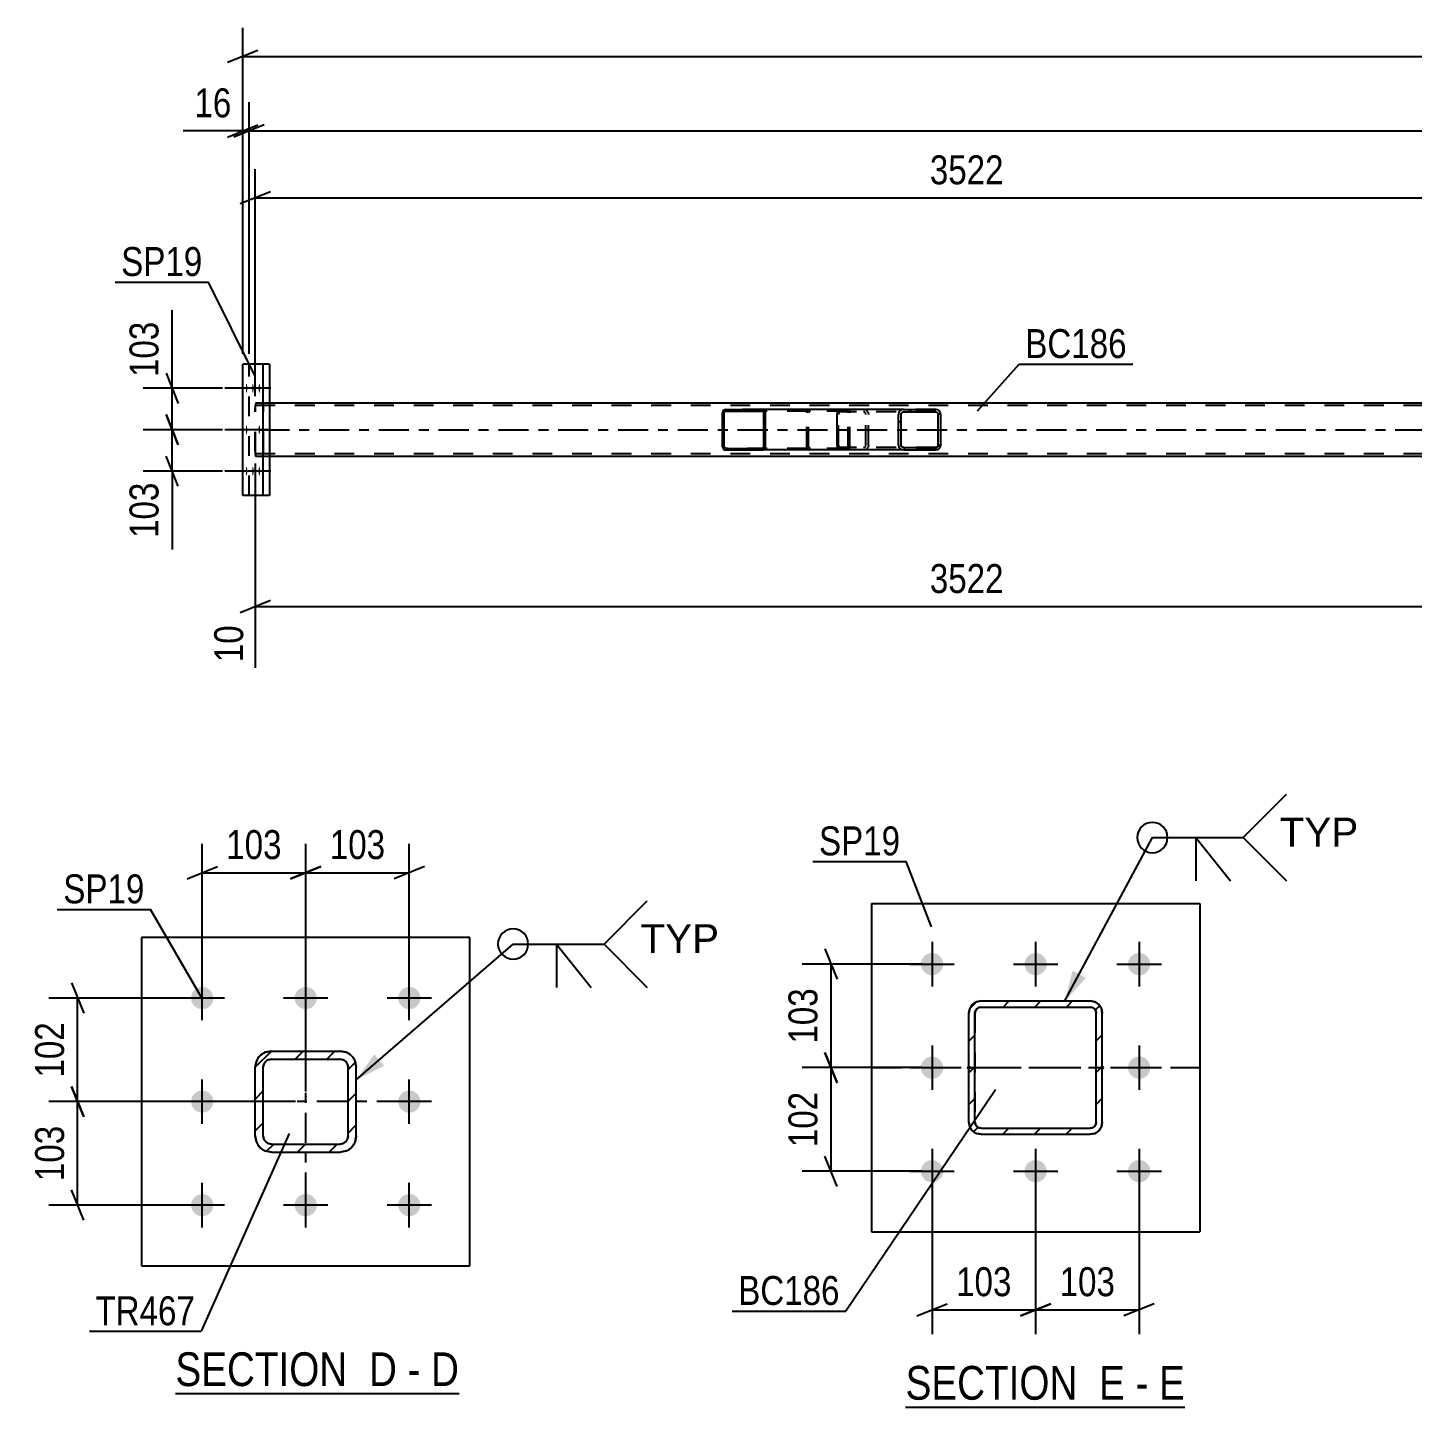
# Model space of a CAD drawing. Header units: millimetres. Extents: x 0 to 841, y 0 to 594.
# Drawn here: x 86.2 to 223.2, y 134 to 270.6 of the extents above; entities that cross this region are included whole.
import ezdxf

# ---------------------------------------------------------------- set-up
doc = ezdxf.new("R2010")
doc.units = ezdxf.units.MM
doc.linetypes.add('DXK_LINE_DOT2', pattern=[3.9198, 1.9599, -1.9599])
doc.linetypes.add('DXK_LINE_DOT3', pattern=[5.9187, 2.979, -0.9799, 0.9799, -0.9799])
doc.styles.add('Arial', font='ARIAL.TTF', dxfattribs={"height": 0.2})
doc.styles.add('Arial Narrow', font='ARIALN.TTF', dxfattribs={"height": 0.2})

# ---------------------------------------------------------------- blocks, each defined once
blk = doc.blocks.new('Unknown-318887657-18 - 7045')
at = {"color": 6, "linetype": 'Continuous'}
blk.add_line((100.78, 135.37), (128.85, 135.37), dxfattribs=at)
at = {"color": 0, "linetype": 'Continuous'}
for points in [[(118.89, 136.12), (118.89, 139.62), (100.78, 139.62), (100.78, 136.12)], [(122.71, 136.12), (122.71, 139.62), (119.94, 139.62), (119.94, 136.12)], [(125.03, 136.12), (125.03, 139.62), (123.76, 139.62), (123.76, 136.12)], [(128.85, 136.12), (128.85, 139.62), (126.08, 139.62), (126.08, 136.12)]]:
    blk.add_wipeout(points, dxfattribs=at)
at = {"color": 7, "linetype": 'Continuous', "style": 'Arial Narrow'}
for s, p in [('SECTION ', (100.78, 136.12)), ('D', (119.94, 136.12)), ('D', (126.08, 136.12)), ('-', (123.76, 136.12))]:
    blk.add_text(s, height=3.34, dxfattribs=at).set_placement(p)
blk = doc.blocks.new('Unknown-318887657-19 - 7352')
at = {"color": 6, "linetype": 'Continuous'}
blk.add_line((173.06, 134.02), (200.7, 134.02), dxfattribs=at)
at = {"color": 0, "linetype": 'Continuous'}
for points in [[(191.16, 134.77), (191.16, 138.27), (173.06, 138.27), (173.06, 134.77)], [(194.77, 134.77), (194.77, 138.27), (192.21, 138.27), (192.21, 134.77)], [(197.1, 134.77), (197.1, 138.27), (195.82, 138.27), (195.82, 134.77)], [(200.7, 134.77), (200.7, 138.27), (198.15, 138.27), (198.15, 134.77)]]:
    blk.add_wipeout(points, dxfattribs=at)
at = {"color": 7, "linetype": 'Continuous', "style": 'Arial Narrow'}
for s, p in [('SECTION ', (173.06, 134.77)), ('E', (192.21, 134.77)), ('E', (198.15, 134.77)), ('-', (195.82, 134.77))]:
    blk.add_text(s, height=3.34, dxfattribs=at).set_placement(p)
blk = doc.blocks.new('Bolt-318887657-7091 - 7045')
at = {"linetype": 'Continuous'}
for points in [[(103.43, 173.43, -1), (103.43, 175.63, -1)], [(113.68, 173.43, -1), (113.68, 175.63, -1)], [(123.93, 173.43, -1), (123.93, 175.63, -1)], [(103.43, 163.18, -1), (103.43, 165.38, -1)], [(123.93, 163.18, -1), (123.93, 165.38, -1)], [(103.43, 152.93, -1), (103.43, 155.13, -1)], [(113.68, 152.93, -1), (113.68, 155.13, -1)], [(123.93, 152.93, -1), (123.93, 155.13, -1)]]:
    blk.add_hatch(color=1, dxfattribs=at).paths.add_polyline_path(points)
at = {"color": 1, "linetype": 'Continuous'}
for p, q in [((103.43, 172.33), (103.43, 176.73)), ((113.68, 172.33), (113.68, 176.73)), ((123.93, 172.33), (123.93, 176.73)), ((105.63, 174.53), (101.23, 174.53)), ((115.88, 174.53), (111.48, 174.53)), ((126.13, 174.53), (121.73, 174.53)), ((103.43, 162.08), (103.43, 166.48)), ((123.93, 162.08), (123.93, 166.48)), ((105.63, 164.28), (101.23, 164.28)), ((126.13, 164.28), (121.73, 164.28)), ((103.43, 151.83), (103.43, 156.23)), ((113.68, 151.83), (113.68, 156.23)), ((123.93, 151.83), (123.93, 156.23)), ((105.63, 154.03), (101.23, 154.03)), ((115.88, 154.03), (111.48, 154.03)), ((126.13, 154.03), (121.73, 154.03))]:
    blk.add_line(p, q, dxfattribs=at)
blk = doc.blocks.new('Part-318887657-7128 - 7045')
at = {"linetype": 'Continuous'}
h = blk.add_hatch(dxfattribs=at)
h.set_pattern_fill('', scale=0.7, style=0, pattern_type=0)
h.set_pattern_definition([(45, (110.2805, 169.2806), (-1.57154, 1.57154), [])])
h.paths.add_polyline_path([(117.08, 169.28), (110.28, 169.28), (109.67, 169.16), (109.15, 168.81), (108.8, 168.29), (108.68, 167.68), (108.68, 160.88), (108.8, 160.27), (109.15, 159.75), (109.67, 159.4), (110.28, 159.28), (117.08, 159.28), (117.69, 159.4), (118.21, 159.75), (118.56, 160.27), (118.68, 160.88), (118.68, 167.68), (118.56, 168.29), (118.21, 168.81), (117.69, 169.16)])
h.paths.add_polyline_path([(117.82, 167.99), (117.88, 167.68), (117.88, 160.88), (117.82, 160.57), (117.65, 160.31), (117.39, 160.14), (117.08, 160.08), (110.28, 160.08), (109.97, 160.14), (109.71, 160.31), (109.54, 160.57), (109.48, 160.88), (109.48, 167.68), (109.54, 167.99), (109.71, 168.25), (109.97, 168.42), (110.28, 168.48), (117.08, 168.48), (117.39, 168.42), (117.65, 168.25)])
at = {"color": 7, "linetype": 'DXK_LINE_DOT3'}
for p, q in [((113.68, 154.28), (113.68, 174.28)), ((123.68, 164.28), (103.68, 164.28))]:
    blk.add_line(p, q, dxfattribs=at)
at = {"color": 7, "linetype": 'DXK_LINE_DOT2'}
for p, q in [((109.67, 169.16), (110.28, 169.28)), ((110.28, 169.28), (117.08, 169.28)), ((117.08, 169.28), (117.69, 169.16)), ((108.68, 167.68), (108.8, 168.29)), ((108.68, 160.88), (108.68, 167.68)), ((109.54, 167.99), (109.48, 167.68)), ((109.48, 160.88), (109.48, 167.68)), ((110.28, 168.48), (109.97, 168.42)), ((110.28, 168.48), (117.08, 168.48)), ((117.39, 168.42), (117.08, 168.48)), ((117.88, 167.68), (117.82, 167.99)), ((117.88, 160.88), (117.88, 167.68)), ((118.56, 168.29), (118.68, 167.68)), ((118.68, 160.88), (118.68, 167.68)), ((108.8, 160.27), (108.68, 160.88)), ((109.48, 160.88), (109.54, 160.57)), ((117.82, 160.57), (117.88, 160.88)), ((118.68, 160.88), (118.56, 160.27)), ((110.28, 159.28), (109.67, 159.4)), ((109.97, 160.14), (110.28, 160.08)), ((110.28, 160.08), (117.08, 160.08)), ((110.28, 159.28), (117.08, 159.28)), ((117.08, 160.08), (117.39, 160.14)), ((117.69, 159.4), (117.08, 159.28))]:
    blk.add_line(p, q, dxfattribs=at)
at = {"color": 2, "linetype": 'Continuous'}
for p, q in [((110.28, 169.28), (109.67, 169.16)), ((110.28, 169.28), (117.08, 169.28)), ((117.69, 169.16), (117.08, 169.28)), ((108.8, 168.29), (108.68, 167.68)), ((108.68, 160.88), (108.68, 167.68)), ((109.48, 167.68), (109.54, 167.99)), ((109.48, 160.88), (109.48, 167.68)), ((109.97, 168.42), (110.28, 168.48)), ((110.28, 168.48), (117.08, 168.48)), ((117.08, 168.48), (117.39, 168.42)), ((117.82, 167.99), (117.88, 167.68)), ((117.88, 160.88), (117.88, 167.68)), ((118.68, 167.68), (118.56, 168.29)), ((118.68, 160.88), (118.68, 167.68)), ((108.68, 160.88), (108.8, 160.27)), ((109.54, 160.57), (109.48, 160.88)), ((117.88, 160.88), (117.82, 160.57)), ((118.56, 160.27), (118.68, 160.88)), ((109.67, 159.4), (110.28, 159.28)), ((110.28, 160.08), (109.97, 160.14)), ((110.28, 160.08), (117.08, 160.08)), ((110.28, 159.28), (117.08, 159.28)), ((117.39, 160.14), (117.08, 160.08)), ((117.08, 159.28), (117.69, 159.4))]:
    blk.add_line(p, q, dxfattribs=at)
at = {"color": 7, "linetype": 'DXK_LINE_DOT2'}
for centre, radius, start, end in [((110.28, 167.68), 1.6, 112.5, 157.5), ((117.08, 167.68), 1.6, 22.5, 67.5), ((110.28, 167.68), 0.8, 112.5, 157.5), ((117.08, 167.68), 0.8, 22.5, 67.5), ((110.28, 160.88), 0.8, 202.5, 247.5), ((117.08, 160.88), 0.8, 292.5, 337.5), ((110.28, 160.88), 1.6, 202.5, 247.5), ((117.08, 160.88), 1.6, 292.5, 337.5)]:
    blk.add_arc(centre, radius, start, end, dxfattribs=at)
at = {"color": 2, "linetype": 'Continuous'}
for centre, radius, start, end in [((110.28, 167.68), 1.6, 112.5, 157.5), ((117.08, 167.68), 1.6, 22.5, 67.5), ((110.28, 167.68), 0.8, 112.5, 157.5), ((117.08, 167.68), 0.8, 22.5, 67.5), ((110.28, 160.88), 0.8, 202.5, 247.5), ((117.08, 160.88), 0.8, 292.5, 337.5), ((110.28, 160.88), 1.6, 202.5, 247.5), ((117.08, 160.88), 1.6, 292.5, 337.5)]:
    blk.add_arc(centre, radius, start, end, dxfattribs=at)
blk = doc.blocks.new('Part-318887657-7175 - 7045')
at = {"color": 2, "linetype": 'Continuous'}
for p, q in [((129.93, 180.53), (97.43, 180.53)), ((97.43, 180.53), (97.43, 148.03)), ((129.93, 148.03), (129.93, 180.53)), ((97.43, 148.03), (129.93, 148.03))]:
    blk.add_line(p, q, dxfattribs=at)
blk = doc.blocks.new('Part-318887657-2880 - 2721')
at = {"color": 2, "linetype": 'Continuous'}
for p, q in [((110.09, 237.29), (107.44, 237.29)), ((107.44, 224.29), (107.44, 237.29)), ((109.46, 224.29), (109.46, 237.29)), ((110.09, 237.29), (110.09, 224.29)), ((110.09, 224.29), (107.44, 224.29))]:
    blk.add_line(p, q, dxfattribs=at)
at = {"color": 7, "linetype": 'DXK_LINE_DOT2'}
blk.add_line((108.07, 224.29), (108.07, 237.29), dxfattribs=at)
blk = doc.blocks.new('Part-318887657-2882 - 2721')
at = {"linetype": 'Continuous'}
h = blk.add_hatch(dxfattribs=at)
h.set_pattern_fill('', scale=0.7, style=0, pattern_type=0)
h.set_pattern_definition([(45, (159.175, 232.591), (-1.57154, 1.57154), [])])
h.paths.add_polyline_path([(159.2, 232.47), (159.18, 232.59), (159.1, 232.69), (158.99, 232.76), (158.86, 232.79), (155.28, 232.79), (155.15, 232.76), (155.04, 232.69), (154.97, 232.59), (154.94, 232.47), (154.94, 229.11), (154.97, 228.99), (155.04, 228.88), (155.15, 228.81), (155.28, 228.79), (158.86, 228.79), (158.99, 228.81), (159.1, 228.88), (159.18, 228.99), (159.2, 229.11)])
h.paths.add_polyline_path([(159.02, 229.05), (158.98, 229), (158.93, 228.96), (158.86, 228.95), (155.28, 228.95), (155.22, 228.96), (155.16, 229), (155.13, 229.05), (155.11, 229.11), (155.11, 232.47), (155.13, 232.53), (155.16, 232.58), (155.22, 232.62), (155.28, 232.63), (158.86, 232.63), (158.93, 232.62), (158.98, 232.58), (159.02, 232.53), (159.03, 232.47), (159.03, 229.11)])
at = {"color": 2, "linetype": 'Continuous'}
for p, q in [((154.97, 232.59), (154.94, 232.47)), ((154.94, 229.11), (154.94, 232.47)), ((155.11, 232.47), (155.13, 232.53)), ((155.11, 229.11), (155.11, 232.47)), ((155.13, 232.53), (155.16, 232.58)), ((155.28, 232.79), (155.15, 232.76)), ((155.16, 232.58), (155.22, 232.62)), ((155.22, 232.62), (155.28, 232.63)), ((155.28, 232.79), (158.86, 232.79)), ((155.28, 232.63), (158.86, 232.63)), ((166.56, 232.79), (158.86, 232.79)), ((158.99, 232.76), (158.86, 232.79)), ((158.86, 232.63), (158.93, 232.62)), ((158.93, 232.62), (158.98, 232.58)), ((158.98, 232.58), (159.02, 232.53)), ((159.02, 232.53), (159.03, 232.47)), ((159.03, 229.11), (159.03, 232.47)), ((159.2, 232.47), (159.18, 232.59)), ((159.2, 229.11), (159.2, 232.47)), ((154.94, 229.11), (154.97, 228.99)), ((155.13, 229.05), (155.11, 229.11)), ((155.16, 229), (155.13, 229.05)), ((155.22, 228.96), (155.16, 229)), ((155.28, 228.95), (155.22, 228.96)), ((155.28, 228.95), (158.86, 228.95)), ((158.93, 228.96), (158.86, 228.95)), ((158.98, 229), (158.93, 228.96)), ((159.02, 229.05), (158.98, 229)), ((159.03, 229.11), (159.02, 229.05)), ((159.18, 228.99), (159.2, 229.11)), ((155.15, 228.81), (155.28, 228.79)), ((155.28, 228.79), (158.86, 228.79)), ((158.86, 228.79), (158.99, 228.81)), ((166.56, 228.79), (158.86, 228.79))]:
    blk.add_line(p, q, dxfattribs=at)
at = {"color": 7, "linetype": 'DXK_LINE_DOT2'}
for p, q in [((158.86, 232.79), (155.28, 232.79)), ((167.21, 232.63), (155.28, 232.63)), ((163.29, 232.47), (163.32, 232.59)), ((163.29, 229.11), (163.29, 232.47)), ((163.48, 232.53), (163.46, 232.47)), ((163.46, 229.11), (163.46, 232.47)), ((163.51, 232.58), (163.48, 232.53)), ((163.5, 232.76), (163.63, 232.79)), ((163.57, 232.62), (163.51, 232.58)), ((163.63, 232.63), (163.57, 232.62)), ((167.21, 232.79), (166.56, 232.79)), ((167.21, 232.79), (167.34, 232.76)), ((167.27, 232.62), (167.21, 232.63)), ((167.33, 232.58), (167.27, 232.62)), ((167.37, 232.53), (167.33, 232.58)), ((167.38, 232.47), (167.37, 232.53)), ((167.38, 229.11), (167.38, 232.47)), ((167.52, 232.59), (167.55, 232.47)), ((167.55, 229.11), (167.55, 232.47)), ((167.21, 228.95), (155.28, 228.95)), ((163.32, 228.99), (163.29, 229.11)), ((163.46, 229.11), (163.48, 229.05)), ((163.48, 229.05), (163.51, 229)), ((163.51, 229), (163.53, 228.99)), ((163.53, 228.99), (163.57, 228.96)), ((163.57, 228.96), (163.63, 228.95)), ((167.21, 228.95), (167.27, 228.96)), ((167.27, 228.96), (167.33, 229)), ((167.33, 229), (167.37, 229.05)), ((167.37, 229.05), (167.38, 229.11)), ((167.55, 229.08), (167.52, 228.99)), ((167.55, 229.11), (167.55, 229.08)), ((158.86, 228.79), (155.28, 228.79)), ((163.63, 228.79), (163.5, 228.81)), ((167.21, 228.79), (166.56, 228.79)), ((167.34, 228.81), (167.21, 228.79))]:
    blk.add_line(p, q, dxfattribs=at)
at = {"color": 2, "linetype": 'Continuous'}
for centre, start, end in [((155.27, 232.45), 110.7583, 155.68), ((158.87, 232.45), 24.32, 69.2417), ((155.27, 229.12), 204.32, 249.2417), ((158.87, 229.12), 290.7583, 335.68)]:
    blk.add_arc(centre, 0.331, start, end, dxfattribs=at)
at = {"color": 7, "linetype": 'DXK_LINE_DOT2'}
for centre, start, end in [((163.62, 232.45), 110.7583, 155.68), ((167.22, 232.45), 24.32, 69.2417), ((163.62, 229.12), 204.32, 249.2417), ((167.22, 229.12), 290.7583, 335.68)]:
    blk.add_arc(centre, 0.331, start, end, dxfattribs=at)
blk = doc.blocks.new('Part-318887657-2883 - 2721')
at = {"linetype": 'Continuous'}
h = blk.add_hatch(dxfattribs=at)
h.set_pattern_fill('', scale=0.7, style=0, pattern_type=0)
h.set_pattern_definition([(45, (176.5072, 232.4921), (-1.57154, 1.57154), [])])
h.paths.add_polyline_path([(176.55, 232.31), (176.51, 232.49), (176.4, 232.65), (176.24, 232.75), (176.04, 232.79), (172.86, 232.79), (172.67, 232.75), (172.5, 232.65), (172.39, 232.49), (172.36, 232.31), (172.36, 229.27), (172.39, 229.08), (172.5, 228.93), (172.67, 228.82), (172.86, 228.79), (176.04, 228.79), (176.24, 228.82), (176.4, 228.93), (176.51, 229.08), (176.55, 229.27)])
h.paths.add_polyline_path([(176.27, 229.18), (176.22, 229.1), (176.14, 229.05), (176.04, 229.03), (172.86, 229.03), (172.76, 229.05), (172.68, 229.1), (172.63, 229.18), (172.61, 229.27), (172.61, 232.31), (172.63, 232.4), (172.68, 232.48), (172.76, 232.53), (172.86, 232.55), (176.04, 232.55), (176.14, 232.53), (176.22, 232.48), (176.27, 232.4), (176.29, 232.31), (176.29, 229.27)])
at = {"color": 2, "linetype": 'Continuous'}
for p, q in [((166.29, 232.31), (166.31, 232.49)), ((166.29, 229.27), (166.29, 232.31)), ((166.31, 232.49), (166.37, 232.65)), ((166.37, 232.65), (166.45, 232.75)), ((166.45, 232.75), (166.56, 232.79)), ((172.86, 232.79), (166.56, 232.79)), ((172.39, 232.49), (172.36, 232.31)), ((172.36, 229.27), (172.36, 232.31)), ((172.61, 232.31), (172.63, 232.4)), ((172.61, 229.27), (172.61, 232.31)), ((172.63, 232.4), (172.68, 232.48)), ((172.86, 232.79), (172.67, 232.75)), ((172.68, 232.48), (172.76, 232.53)), ((172.76, 232.53), (172.86, 232.55)), ((172.86, 232.79), (176.04, 232.79)), ((172.86, 232.55), (176.04, 232.55)), ((176.24, 232.75), (176.04, 232.79)), ((176.04, 232.55), (176.14, 232.53)), ((176.14, 232.53), (176.22, 232.48)), ((176.22, 232.48), (176.27, 232.4)), ((176.27, 232.4), (176.29, 232.31)), ((176.29, 229.27), (176.29, 232.31)), ((176.55, 232.31), (176.51, 232.49)), ((176.55, 229.27), (176.55, 232.31)), ((166.31, 229.08), (166.29, 229.27)), ((166.37, 228.93), (166.31, 229.08)), ((166.45, 228.82), (166.37, 228.93)), ((172.36, 229.27), (172.39, 229.08)), ((172.63, 229.18), (172.61, 229.27)), ((172.68, 229.1), (172.63, 229.18)), ((172.76, 229.05), (172.68, 229.1)), ((172.86, 229.03), (172.76, 229.05)), ((172.86, 229.03), (176.04, 229.03)), ((176.14, 229.05), (176.04, 229.03)), ((176.22, 229.1), (176.14, 229.05)), ((176.27, 229.18), (176.22, 229.1)), ((176.29, 229.27), (176.27, 229.18)), ((176.51, 229.08), (176.55, 229.27)), ((166.56, 228.79), (166.45, 228.82)), ((172.86, 228.79), (166.56, 228.79)), ((172.67, 228.82), (172.86, 228.79)), ((172.86, 228.79), (176.04, 228.79)), ((176.04, 228.79), (176.24, 228.82))]:
    blk.add_line(p, q, dxfattribs=at)
at = {"color": 7, "linetype": 'DXK_LINE_DOT2'}
for p, q in [((166.43, 232.4), (166.42, 232.31)), ((166.42, 229.27), (166.42, 232.31)), ((166.46, 232.48), (166.43, 232.4)), ((166.51, 232.53), (166.46, 232.48)), ((166.56, 232.55), (166.51, 232.53)), ((176.04, 232.55), (166.56, 232.55)), ((167.55, 232.55), (167.55, 232.79)), ((168.89, 232.79), (169.08, 232.75)), ((168.99, 232.53), (168.89, 232.55)), ((169.07, 232.48), (168.99, 232.53)), ((169.12, 232.4), (169.07, 232.48)), ((169.14, 232.31), (169.12, 232.4)), ((169.14, 229.27), (169.14, 232.31)), ((169.36, 232.49), (169.4, 232.31)), ((169.4, 229.27), (169.4, 232.31)), ((176.04, 232.79), (172.86, 232.79)), ((166.42, 229.27), (166.43, 229.18)), ((166.43, 229.18), (166.46, 229.1)), ((166.46, 229.1), (166.51, 229.05)), ((166.51, 229.05), (166.56, 229.03)), ((176.04, 229.03), (166.56, 229.03)), ((167.55, 228.79), (167.55, 229.03)), ((168.89, 229.03), (168.99, 229.05)), ((168.99, 229.05), (169.07, 229.1)), ((169.07, 229.1), (169.12, 229.18)), ((169.12, 229.18), (169.14, 229.27)), ((169.4, 229.27), (169.36, 229.08)), ((169.08, 228.82), (168.89, 228.79)), ((176.04, 228.79), (172.86, 228.79))]:
    blk.add_line(p, q, dxfattribs=at)
for centre, start, end in [((168.91, 232.29), 23.8494, 68.8059), ((168.91, 229.28), 291.1941, 336.1506)]:
    blk.add_arc(centre, 0.492, start, end, dxfattribs=at)
at = {"color": 2, "linetype": 'Continuous'}
for centre, start, end in [((172.84, 232.29), 111.1941, 156.1506), ((176.06, 232.29), 23.8494, 68.8059), ((172.84, 229.28), 203.8494, 248.8059), ((176.06, 229.28), 291.1941, 336.1506)]:
    blk.add_arc(centre, 0.492, start, end, dxfattribs=at)
blk = doc.blocks.new('Part-318887657-2950 - 2721')
at = {"color": 7, "linetype": 'DXK_LINE_DOT2'}
for p, q in [((108.69, 233.29), (108.67, 233.13)), ((108.67, 233.13), (108.67, 232.95)), ((108.71, 233.39), (108.69, 233.29)), ((108.74, 233.43), (108.71, 233.39)), ((108.71, 233.04), (108.72, 233.12)), ((108.71, 232.95), (108.71, 233.04)), ((108.72, 233.12), (108.73, 233.17)), ((108.73, 233.17), (108.74, 233.19)), ((110.09, 233.43), (108.74, 233.43)), ((773.09, 233.19), (108.74, 233.19)), ((109.45, 233.39), (109.42, 233.43)), ((109.42, 233.19), (109.44, 233.17)), ((109.44, 233.17), (109.45, 233.12)), ((109.47, 233.29), (109.45, 233.39)), ((109.45, 233.12), (109.46, 233.04)), ((109.46, 232.97), (109.46, 233.04)), ((109.49, 233.13), (109.47, 233.29)), ((109.5, 232.95), (109.49, 233.13)), ((108.67, 228.63), (108.67, 232.95)), ((108.71, 228.63), (108.71, 232.95)), ((109.46, 232.95), (109.46, 232.97)), ((109.46, 228.63), (109.46, 232.95)), ((109.5, 228.63), (109.5, 232.95)), ((108.67, 228.63), (108.67, 228.44)), ((108.67, 228.44), (108.69, 228.29)), ((108.69, 228.29), (108.71, 228.18)), ((108.71, 228.54), (108.71, 228.63)), ((108.72, 228.46), (108.71, 228.54)), ((108.71, 228.18), (108.74, 228.15)), ((108.73, 228.41), (108.72, 228.46)), ((108.74, 228.39), (108.73, 228.41)), ((773.09, 228.39), (108.74, 228.39)), ((110.09, 228.15), (108.74, 228.15)), ((109.44, 228.41), (109.42, 228.39)), ((109.42, 228.15), (109.45, 228.18)), ((109.45, 228.46), (109.44, 228.41)), ((109.46, 228.54), (109.45, 228.46)), ((109.45, 228.18), (109.47, 228.29)), ((109.46, 228.63), (109.46, 228.54)), ((109.47, 228.29), (109.49, 228.44)), ((109.49, 228.44), (109.5, 228.63))]:
    blk.add_line(p, q, dxfattribs=at)
at = {"color": 2, "linetype": 'Continuous'}
for p, q in [((248.76, 233.43), (110.09, 233.43)), ((248.76, 228.15), (110.09, 228.15))]:
    blk.add_line(p, q, dxfattribs=at)
at = {"color": 7, "linetype": 'DXK_LINE_DOT3'}
blk.add_line((109.08, 230.79), (773.09, 230.79), dxfattribs=at)
blk = doc.blocks.new('Bolt-318887657-2997 - 2721')
at = {"linetype": 'Continuous'}
for points in [[(107.88, 234.89), (107.88, 234.8), (107.88, 234.71), (107.87, 234.63), (107.86, 234.56), (107.85, 234.51), (107.83, 234.47), (107.82, 234.45), (107.81, 234.45), (107.79, 234.47), (107.78, 234.51), (107.77, 234.56), (107.76, 234.63), (107.75, 234.71), (107.75, 234.8), (107.75, 234.89), (107.75, 234.98), (107.75, 235.07), (107.76, 235.15), (107.77, 235.22), (107.78, 235.27), (107.79, 235.31), (107.81, 235.33), (107.82, 235.33), (107.83, 235.31), (107.85, 235.27), (107.86, 235.22), (107.87, 235.15), (107.88, 235.07), (107.88, 234.98)], [(108.52, 234.89), (108.52, 234.8), (108.51, 234.71), (108.5, 234.63), (108.5, 234.56), (108.48, 234.51), (108.47, 234.47), (108.46, 234.45), (108.44, 234.45), (108.43, 234.47), (108.42, 234.51), (108.4, 234.56), (108.39, 234.63), (108.39, 234.71), (108.38, 234.8), (108.38, 234.89), (108.38, 234.98), (108.39, 235.07), (108.39, 235.15), (108.4, 235.22), (108.42, 235.27), (108.43, 235.31), (108.44, 235.33), (108.46, 235.33), (108.47, 235.31), (108.48, 235.27), (108.5, 235.22), (108.5, 235.15), (108.51, 235.07), (108.52, 234.98)], [(109.15, 234.89), (109.15, 234.8), (109.15, 234.71), (109.14, 234.63), (109.13, 234.56), (109.12, 234.51), (109.11, 234.47), (109.09, 234.45), (109.08, 234.45), (109.06, 234.47), (109.05, 234.51), (109.04, 234.56), (109.03, 234.63), (109.02, 234.71), (109.02, 234.8), (109.02, 234.89), (109.02, 234.98), (109.02, 235.07), (109.03, 235.15), (109.04, 235.22), (109.05, 235.27), (109.06, 235.31), (109.08, 235.33), (109.09, 235.33), (109.11, 235.31), (109.12, 235.27), (109.13, 235.22), (109.14, 235.15), (109.15, 235.07), (109.15, 234.98)], [(107.88, 230.79), (107.88, 230.7), (107.88, 230.61), (107.87, 230.53), (107.86, 230.46), (107.85, 230.41), (107.83, 230.37), (107.82, 230.35), (107.81, 230.35), (107.79, 230.37), (107.78, 230.41), (107.77, 230.46), (107.76, 230.53), (107.75, 230.61), (107.75, 230.7), (107.75, 230.79), (107.75, 230.88), (107.75, 230.97), (107.76, 231.05), (107.77, 231.12), (107.78, 231.17), (107.79, 231.21), (107.81, 231.23), (107.82, 231.23), (107.83, 231.21), (107.85, 231.17), (107.86, 231.12), (107.87, 231.05), (107.88, 230.97), (107.88, 230.88)], [(109.15, 230.79), (109.15, 230.7), (109.15, 230.61), (109.14, 230.53), (109.13, 230.46), (109.12, 230.41), (109.11, 230.37), (109.09, 230.35), (109.08, 230.35), (109.06, 230.37), (109.05, 230.41), (109.04, 230.46), (109.03, 230.53), (109.02, 230.61), (109.02, 230.7), (109.02, 230.79), (109.02, 230.88), (109.02, 230.97), (109.03, 231.05), (109.04, 231.12), (109.05, 231.17), (109.06, 231.21), (109.08, 231.23), (109.09, 231.23), (109.11, 231.21), (109.12, 231.17), (109.13, 231.12), (109.14, 231.05), (109.15, 230.97), (109.15, 230.88)], [(107.88, 226.69), (107.88, 226.6), (107.88, 226.51), (107.87, 226.43), (107.86, 226.36), (107.85, 226.31), (107.83, 226.27), (107.82, 226.25), (107.81, 226.25), (107.79, 226.27), (107.78, 226.31), (107.77, 226.36), (107.76, 226.43), (107.75, 226.51), (107.75, 226.6), (107.75, 226.69), (107.75, 226.78), (107.75, 226.87), (107.76, 226.95), (107.77, 227.02), (107.78, 227.07), (107.79, 227.11), (107.81, 227.13), (107.82, 227.13), (107.83, 227.11), (107.85, 227.07), (107.86, 227.02), (107.87, 226.95), (107.88, 226.87), (107.88, 226.78)], [(108.52, 226.69), (108.52, 226.6), (108.51, 226.51), (108.5, 226.43), (108.5, 226.36), (108.48, 226.31), (108.47, 226.27), (108.46, 226.25), (108.44, 226.25), (108.43, 226.27), (108.42, 226.31), (108.4, 226.36), (108.39, 226.43), (108.39, 226.51), (108.38, 226.6), (108.38, 226.69), (108.38, 226.78), (108.39, 226.87), (108.39, 226.95), (108.4, 227.02), (108.42, 227.07), (108.43, 227.11), (108.44, 227.13), (108.46, 227.13), (108.47, 227.11), (108.48, 227.07), (108.5, 227.02), (108.5, 226.95), (108.51, 226.87), (108.52, 226.78)], [(109.15, 226.69), (109.15, 226.6), (109.15, 226.51), (109.14, 226.43), (109.13, 226.36), (109.12, 226.31), (109.11, 226.27), (109.09, 226.25), (109.08, 226.25), (109.06, 226.27), (109.05, 226.31), (109.04, 226.36), (109.03, 226.43), (109.02, 226.51), (109.02, 226.6), (109.02, 226.69), (109.02, 226.78), (109.02, 226.87), (109.03, 226.95), (109.04, 227.02), (109.05, 227.07), (109.06, 227.11), (109.08, 227.13), (109.09, 227.13), (109.11, 227.11), (109.12, 227.07), (109.13, 227.02), (109.14, 226.95), (109.15, 226.87), (109.15, 226.78)]]:
    blk.add_hatch(color=1, dxfattribs=at).paths.add_polyline_path(points)
at = {"color": 1, "linetype": 'Continuous'}
for p, q in [((108.96, 234.89), (105.68, 234.89)), ((109.6, 234.89), (106.32, 234.89)), ((110.23, 234.89), (106.95, 234.89)), ((108.96, 230.79), (105.68, 230.79)), ((110.23, 230.79), (106.95, 230.79)), ((108.96, 226.69), (105.68, 226.69)), ((109.6, 226.69), (106.32, 226.69)), ((110.23, 226.69), (106.95, 226.69))]:
    blk.add_line(p, q, dxfattribs=at)
blk = doc.blocks.new('Bolt-318887657-7392 - 7352')
at = {"linetype": 'Continuous'}
for points in [[(175.68, 178.99, -1), (175.68, 176.79, -1)], [(185.93, 178.99, -1), (185.93, 176.79, -1)], [(196.18, 178.99, -1), (196.18, 176.79, -1)], [(175.68, 168.74, -1), (175.68, 166.54, -1)], [(196.18, 168.74, -1), (196.18, 166.54, -1)], [(175.68, 158.49, -1), (175.68, 156.29, -1)], [(185.93, 158.49, -1), (185.93, 156.29, -1)], [(196.18, 158.49, -1), (196.18, 156.29, -1)]]:
    blk.add_hatch(color=1, dxfattribs=at).paths.add_polyline_path(points)
at = {"color": 1, "linetype": 'Continuous'}
for p, q in [((175.68, 180.09), (175.68, 175.69)), ((185.93, 180.09), (185.93, 175.69)), ((196.18, 180.09), (196.18, 175.69)), ((173.48, 177.89), (177.88, 177.89)), ((183.73, 177.89), (188.13, 177.89)), ((193.98, 177.89), (198.38, 177.89)), ((175.68, 169.84), (175.68, 165.44)), ((196.18, 169.84), (196.18, 165.44)), ((173.48, 167.64), (177.88, 167.64)), ((193.98, 167.64), (198.38, 167.64)), ((175.68, 159.59), (175.68, 155.19)), ((185.93, 159.59), (185.93, 155.19)), ((196.18, 159.59), (196.18, 155.19)), ((173.48, 157.39), (177.88, 157.39)), ((183.73, 157.39), (188.13, 157.39)), ((193.98, 157.39), (198.38, 157.39))]:
    blk.add_line(p, q, dxfattribs=at)
blk = doc.blocks.new('Part-318887657-7500 - 7352')
at = {"linetype": 'Continuous'}
for points in [[(179.33, 167.54, -1), (179.33, 167.74, -1)], [(192.53, 167.54, -1), (192.53, 167.74, -1)]]:
    blk.add_hatch(color=30, dxfattribs=at).paths.add_polyline_path(points)
at = {"color": 2, "linetype": 'Continuous'}
for p, q in [((169.68, 183.89), (169.68, 151.39)), ((169.68, 183.89), (202.18, 183.89)), ((202.18, 183.89), (202.18, 151.39)), ((169.68, 151.39), (202.18, 151.39))]:
    blk.add_line(p, q, dxfattribs=at)
at = {"color": 7, "linetype": 'DXK_LINE_DOT3'}
blk.add_line((169.68, 167.64), (202.18, 167.64), dxfattribs=at)
at = {"color": 30, "linetype": 'DXK_LINE_DOT3'}
blk.add_line((179.33, 167.64), (192.53, 167.64), dxfattribs=at)
at = {"color": 30, "linetype": 'Continuous'}
for centre in [(179.33, 167.64), (192.53, 167.64)]:
    blk.add_circle(centre, 0.1, dxfattribs=at)
blk = doc.blocks.new('Part-318887657-7507 - 7352')
at = {"linetype": 'Continuous'}
h = blk.add_hatch(dxfattribs=at)
h.set_pattern_fill('', scale=0.7, style=0, pattern_type=0)
h.set_pattern_definition([(45, (180.0702, 174.1502), (-1.57154, 1.57154), [])])
h.paths.add_polyline_path([(180.53, 174.24), (180.07, 174.15), (179.68, 173.89), (179.42, 173.5), (179.33, 173.04), (179.33, 162.24), (179.42, 161.78), (179.68, 161.39), (180.07, 161.13), (180.53, 161.04), (191.33, 161.04), (191.79, 161.13), (192.18, 161.39), (192.44, 161.78), (192.53, 162.24), (192.53, 173.04), (192.44, 173.5), (192.18, 173.89), (191.79, 174.15), (191.33, 174.24)])
h.paths.add_polyline_path([(191.33, 173.64), (191.56, 173.6), (191.75, 173.47), (191.88, 173.27), (191.93, 173.04), (191.93, 162.24), (191.88, 162.01), (191.75, 161.82), (191.56, 161.69), (191.33, 161.64), (180.53, 161.64), (180.3, 161.69), (180.11, 161.82), (179.98, 162.01), (179.93, 162.24), (179.93, 173.04), (179.98, 173.27), (180.11, 173.47), (180.3, 173.6), (180.53, 173.64)])
at = {"color": 7, "linetype": 'DXK_LINE_DOT2'}
for p, q in [((180.07, 174.15), (180.53, 174.24)), ((180.53, 174.24), (191.33, 174.24)), ((191.33, 174.24), (191.79, 174.15)), ((179.33, 173.04), (179.42, 173.5)), ((179.33, 162.24), (179.33, 173.04)), ((179.98, 173.27), (179.93, 173.04)), ((179.93, 173.04), (179.93, 162.24)), ((180.11, 173.47), (179.98, 173.27)), ((180.3, 173.6), (180.11, 173.47)), ((180.53, 173.64), (180.3, 173.6)), ((180.53, 173.64), (191.33, 173.64)), ((191.56, 173.6), (191.33, 173.64)), ((191.75, 173.47), (191.56, 173.6)), ((191.88, 173.27), (191.75, 173.47)), ((191.93, 173.04), (191.88, 173.27)), ((191.93, 162.24), (191.93, 173.04)), ((192.44, 173.5), (192.53, 173.04)), ((192.53, 162.24), (192.53, 173.04)), ((179.42, 161.78), (179.33, 162.24)), ((179.93, 162.24), (179.98, 162.01)), ((179.98, 162.01), (180.11, 161.82)), ((180.11, 161.82), (180.3, 161.69)), ((191.56, 161.69), (191.75, 161.82)), ((191.75, 161.82), (191.88, 162.01)), ((191.88, 162.01), (191.93, 162.24)), ((192.53, 162.24), (192.44, 161.78)), ((180.53, 161.04), (180.07, 161.13)), ((180.3, 161.69), (180.53, 161.64)), ((180.53, 161.64), (191.33, 161.64)), ((180.53, 161.04), (191.33, 161.04)), ((191.33, 161.64), (191.56, 161.69)), ((191.79, 161.13), (191.33, 161.04))]:
    blk.add_line(p, q, dxfattribs=at)
at = {"color": 2, "linetype": 'Continuous'}
for p, q in [((180.53, 174.24), (180.07, 174.15)), ((180.53, 174.24), (191.33, 174.24)), ((191.79, 174.15), (191.33, 174.24)), ((179.42, 173.5), (179.33, 173.04)), ((179.33, 162.24), (179.33, 173.04)), ((179.93, 173.04), (179.98, 173.27)), ((179.93, 162.24), (179.93, 173.04)), ((179.98, 173.27), (180.11, 173.47)), ((180.11, 173.47), (180.3, 173.6)), ((180.3, 173.6), (180.53, 173.64)), ((180.53, 173.64), (191.33, 173.64)), ((191.33, 173.64), (191.56, 173.6)), ((191.56, 173.6), (191.75, 173.47)), ((191.75, 173.47), (191.88, 173.27)), ((191.88, 173.27), (191.93, 173.04)), ((191.93, 162.24), (191.93, 173.04)), ((192.53, 173.04), (192.44, 173.5)), ((192.53, 162.24), (192.53, 173.04)), ((179.33, 162.24), (179.42, 161.78)), ((179.98, 162.01), (179.93, 162.24)), ((180.11, 161.82), (179.98, 162.01)), ((180.3, 161.69), (180.11, 161.82)), ((191.75, 161.82), (191.56, 161.69)), ((191.88, 162.01), (191.75, 161.82)), ((191.93, 162.24), (191.88, 162.01)), ((192.44, 161.78), (192.53, 162.24)), ((180.07, 161.13), (180.53, 161.04)), ((180.53, 161.64), (180.3, 161.69)), ((180.53, 161.64), (191.33, 161.64)), ((180.53, 161.04), (191.33, 161.04)), ((191.56, 161.69), (191.33, 161.64)), ((191.33, 161.04), (191.79, 161.13))]:
    blk.add_line(p, q, dxfattribs=at)
at = {"color": 7, "linetype": 'DXK_LINE_DOT3'}
blk.add_line((185.93, 167.64), (185.93, 167.64), dxfattribs=at)
at = {"color": 7, "linetype": 'DXK_LINE_DOT2'}
for centre, start, end in [((180.53, 173.04), 112.5, 157.5), ((191.33, 173.04), 22.5, 67.5), ((180.53, 162.24), 202.5, 247.5), ((191.33, 162.24), 292.5, 337.5)]:
    blk.add_arc(centre, 1.2, start, end, dxfattribs=at)
at = {"color": 2, "linetype": 'Continuous'}
for centre, start, end in [((180.53, 173.04), 112.5, 157.5), ((191.33, 173.04), 22.5, 67.5), ((180.53, 162.24), 202.5, 247.5), ((191.33, 162.24), 292.5, 337.5)]:
    blk.add_arc(centre, 1.2, start, end, dxfattribs=at)
blk = doc.blocks.new('StraightDimension-318887657-7217 - 7045')
at = {"color": 7, "linetype": 'Continuous'}
for p, q in [((90.5, 176.03), (91.7, 173.03)), ((102.43, 174.53), (88.25, 174.53)), ((91.1, 164.28), (91.1, 174.53)), ((91.7, 162.78), (90.5, 165.78)), ((112.68, 164.28), (88.25, 164.28))]:
    blk.add_line(p, q, dxfattribs=at)
at = {"color": 0}
blk.add_wipeout([(90.35, 172.75), (86.15, 172.75), (86.15, 166.06), (90.35, 166.06)], dxfattribs=at)
at = {"color": 3, "style": 'Arial Narrow'}
blk.add_text('102', height=2.863, rotation=90.0002, dxfattribs=at).set_placement((89.75, 166.66))
blk = doc.blocks.new('StraightDimension-318887657-7234 - 7045')
at = {"color": 7, "linetype": 'Continuous'}
for p, q in [((90.5, 165.78), (91.7, 162.78)), ((112.68, 164.28), (88.25, 164.28)), ((91.1, 154.03), (91.1, 164.28)), ((91.7, 152.53), (90.5, 155.53)), ((102.43, 154.03), (88.25, 154.03))]:
    blk.add_line(p, q, dxfattribs=at)
at = {"color": 0}
blk.add_wipeout([(90.35, 162.5), (86.15, 162.5), (86.15, 155.81), (90.35, 155.81)], dxfattribs=at)
at = {"color": 3, "style": 'Arial Narrow'}
blk.add_text('103', height=2.863, rotation=90.0002, dxfattribs=at).set_placement((89.75, 156.41))
blk = doc.blocks.new('StraightDimension-318887657-7252 - 7045')
at = {"color": 7, "linetype": 'Continuous'}
for p, q in [((103.43, 175.53), (103.43, 189.79)), ((113.68, 165.28), (113.68, 189.79)), ((101.93, 186.34), (104.93, 187.54)), ((103.43, 186.94), (113.68, 186.94)), ((115.18, 187.54), (112.18, 186.34))]:
    blk.add_line(p, q, dxfattribs=at)
at = {"color": 0}
blk.add_wipeout([(111.9, 187.69), (111.9, 191.89), (105.21, 191.89), (105.21, 187.69)], dxfattribs=at)
at = {"color": 3, "style": 'Arial Narrow'}
blk.add_text('103', height=2.863, dxfattribs=at).set_placement((105.81, 188.29))
blk = doc.blocks.new('StraightDimension-318887657-7269 - 7045')
at = {"color": 7, "linetype": 'Continuous'}
for p, q in [((113.68, 165.28), (113.68, 189.79)), ((123.93, 175.53), (123.93, 189.79)), ((112.18, 186.34), (115.18, 187.54)), ((113.68, 186.94), (123.93, 186.94)), ((125.43, 187.54), (122.43, 186.34))]:
    blk.add_line(p, q, dxfattribs=at)
at = {"color": 0}
blk.add_wipeout([(122.15, 187.69), (122.15, 191.89), (115.46, 191.89), (115.46, 187.69)], dxfattribs=at)
at = {"color": 3, "style": 'Arial Narrow'}
blk.add_text('103', height=2.863, dxfattribs=at).set_placement((116.06, 188.29))
blk = doc.blocks.new('StraightDimension-318887657-3179 - 2721')
at = {"color": 7, "linetype": 'Continuous'}
for p, q in [((108.07, 238.29), (108.07, 263.22)), ((109.57, 260.97), (106.57, 259.77)), ((108.07, 260.37), (783.31, 260.37))]:
    blk.add_line(p, q, dxfattribs=at)
blk = doc.blocks.new('StraightDimension-318887657-3044 - 2721')
at = {"color": 7, "linetype": 'Continuous'}
for p, q in [((108.68, 227.44), (108.68, 207.23)), ((249.56, 218.75), (249.56, 204.67)), ((110.18, 213.88), (107.18, 212.68)), ((248.06, 212.68), (251.06, 213.88)), ((108.68, 213.28), (249.56, 213.28))]:
    blk.add_line(p, q, dxfattribs=at)
at = {"color": 0}
blk.add_wipeout([(183.37, 214.03), (183.37, 218.23), (174.86, 218.23), (174.86, 214.03)], dxfattribs=at)
at = {"color": 3, "style": 'Arial Narrow'}
blk.add_text('3522', height=2.863, dxfattribs=at).set_placement((175.46, 214.63))
at = {"color": 0, "linetype": 'Continuous'}
for points in [[(248.96, 212.58), (244.76, 212.58), (244.76, 204.07), (248.96, 204.07)], [(108.08, 212.04), (103.88, 212.04), (103.88, 207.18), (108.08, 207.18)]]:
    blk.add_wipeout(points, dxfattribs=at)
at = {"color": 3, "linetype": 'Continuous', "style": 'Arial Narrow'}
for s, p in [('10', (107.48, 207.78)), ('3512', (248.36, 204.67))]:
    blk.add_text(s, height=2.863, rotation=90.0002, dxfattribs=at).set_placement(p)
blk = doc.blocks.new('StraightDimension-318887657-3130 - 2721')
at = {"color": 7, "linetype": 'Continuous'}
for p, q in [((100.45, 234.89), (100.45, 242.62)), ((100.45, 234.89), (100.45, 242.62)), ((99.85, 236.39), (101.05, 233.39)), ((105.43, 234.89), (97.6, 234.89)), ((100.45, 230.79), (100.45, 234.89)), ((101.05, 229.29), (99.85, 232.29)), ((105.43, 230.79), (97.6, 230.79))]:
    blk.add_line(p, q, dxfattribs=at)
at = {"color": 0}
blk.add_wipeout([(99.7, 242.1), (95.5, 242.1), (95.5, 235.41), (99.7, 235.41)], dxfattribs=at)
at = {"color": 3, "style": 'Arial Narrow'}
blk.add_text('103', height=2.863, rotation=90.0002, dxfattribs=at).set_placement((99.1, 236.01))
blk = doc.blocks.new('StraightDimension-318887657-3134 - 2721')
at = {"color": 7, "linetype": 'Continuous'}
for p, q in [((99.85, 232.29), (101.05, 229.29)), ((105.43, 230.79), (97.6, 230.79)), ((100.45, 226.69), (100.45, 230.79)), ((101.05, 225.19), (99.85, 228.19)), ((105.43, 226.69), (97.6, 226.69)), ((100.45, 226.69), (100.45, 218.95)), ((100.45, 226.69), (100.45, 218.95))]:
    blk.add_line(p, q, dxfattribs=at)
at = {"color": 0}
blk.add_wipeout([(99.7, 226.16), (95.5, 226.16), (95.5, 219.48), (99.7, 219.48)], dxfattribs=at)
at = {"color": 3, "style": 'Arial Narrow'}
blk.add_text('103', height=2.863, rotation=90.0002, dxfattribs=at).set_placement((99.1, 220.08))
blk = doc.blocks.new('StraightDimension-318887657-3139 - 2721')
at = {"color": 7, "linetype": 'Continuous'}
for p, q in [((108.68, 234.13), (108.68, 256.59)), ((249.56, 242.83), (249.56, 256.59)), ((110.18, 254.34), (107.18, 253.14)), ((108.68, 253.74), (249.56, 253.74)), ((248.06, 253.14), (251.06, 254.34))]:
    blk.add_line(p, q, dxfattribs=at)
at = {"color": 0}
blk.add_wipeout([(183.37, 254.49), (183.37, 258.69), (174.86, 258.69), (174.86, 254.49)], dxfattribs=at)
at = {"color": 3, "style": 'Arial Narrow'}
blk.add_text('3522', height=2.863, dxfattribs=at).set_placement((175.46, 255.09))
blk = doc.blocks.new('StraightDimension-318887657-3164 - 2721')
at = {"color": 7, "linetype": 'Continuous'}
for p, q in [((107.44, 238.29), (107.44, 270.59)), ((108.94, 268.34), (105.94, 267.14)), ((107.44, 267.74), (783.95, 267.74))]:
    blk.add_line(p, q, dxfattribs=at)
blk = doc.blocks.new('StraightDimension-318887657-3185 - 2721')
at = {"color": 7, "linetype": 'Continuous'}
for p, q in [((107.44, 238.29), (107.44, 263.22)), ((108.07, 238.29), (108.07, 263.22)), ((105.94, 259.77), (108.94, 260.97)), ((109.57, 260.97), (106.57, 259.77)), ((107.44, 260.37), (101.54, 260.37)), ((107.44, 260.37), (101.54, 260.37)), ((107.44, 260.37), (108.07, 260.37))]:
    blk.add_line(p, q, dxfattribs=at)
at = {"color": 0}
blk.add_wipeout([(106.92, 261.12), (106.92, 265.32), (102.06, 265.32), (102.06, 261.12)], dxfattribs=at)
at = {"color": 3, "style": 'Arial Narrow'}
blk.add_text('16', height=2.863, dxfattribs=at).set_placement((102.66, 261.72))
blk = doc.blocks.new('StraightDimension-318887657-14343 - 7352')
at = {"color": 7, "linetype": 'Continuous'}
for p, q in [((165.08, 179.39), (166.28, 176.39)), ((174.68, 177.89), (162.83, 177.89)), ((165.68, 167.64), (165.68, 177.89)), ((166.28, 166.14), (165.08, 169.14)), ((174.68, 167.64), (162.83, 167.64))]:
    blk.add_line(p, q, dxfattribs=at)
at = {"color": 0}
blk.add_wipeout([(164.93, 176.11), (160.73, 176.11), (160.73, 169.42), (164.93, 169.42)], dxfattribs=at)
at = {"color": 3, "style": 'Arial Narrow'}
blk.add_text('103', height=2.863, rotation=90.0002, dxfattribs=at).set_placement((164.33, 170.02))
blk = doc.blocks.new('StraightDimension-318887657-14344 - 7352')
at = {"color": 7, "linetype": 'Continuous'}
for p, q in [((165.08, 169.14), (166.28, 166.14)), ((174.68, 167.64), (162.83, 167.64)), ((165.68, 157.39), (165.68, 167.64)), ((166.28, 155.89), (165.08, 158.89)), ((174.68, 157.39), (162.83, 157.39))]:
    blk.add_line(p, q, dxfattribs=at)
at = {"color": 0}
blk.add_wipeout([(164.93, 165.86), (160.73, 165.86), (160.73, 159.17), (164.93, 159.17)], dxfattribs=at)
at = {"color": 3, "style": 'Arial Narrow'}
blk.add_text('102', height=2.863, rotation=90.0002, dxfattribs=at).set_placement((164.33, 159.77))
blk = doc.blocks.new('StraightDimension-318887657-14348 - 7352')
at = {"color": 7, "linetype": 'Continuous'}
for p, q in [((185.93, 156.39), (185.93, 141.27)), ((196.18, 156.39), (196.18, 141.27)), ((184.43, 143.07), (187.43, 144.27)), ((197.68, 144.27), (194.68, 143.07)), ((185.93, 143.67), (196.18, 143.67))]:
    blk.add_line(p, q, dxfattribs=at)
at = {"color": 0}
blk.add_wipeout([(194.4, 144.42), (194.4, 148.62), (187.71, 148.62), (187.71, 144.42)], dxfattribs=at)
at = {"color": 3, "style": 'Arial Narrow'}
blk.add_text('103', height=2.863, dxfattribs=at).set_placement((188.31, 145.02))
blk = doc.blocks.new('StraightDimension-318887657-14349 - 7352')
at = {"color": 7, "linetype": 'Continuous'}
for p, q in [((175.68, 156.39), (175.68, 141.27)), ((185.93, 156.39), (185.93, 141.27)), ((174.18, 143.07), (177.18, 144.27)), ((187.43, 144.27), (184.43, 143.07)), ((175.68, 143.67), (185.93, 143.67))]:
    blk.add_line(p, q, dxfattribs=at)
at = {"color": 0}
blk.add_wipeout([(184.15, 144.42), (184.15, 148.62), (177.46, 148.62), (177.46, 144.42)], dxfattribs=at)
at = {"color": 3, "style": 'Arial Narrow'}
blk.add_text('103', height=2.863, dxfattribs=at).set_placement((178.06, 145.02))
blk = doc.blocks.new('WeldMark-318887657-7286 - 7045')
at = {"linetype": 'Continuous'}
blk.add_hatch(color=30, dxfattribs=at).paths.add_polyline_path([(121.44, 167.83), (118.68, 166.43), (120.46, 168.96)])
at = {"color": 30, "linetype": 'Continuous'}
for p, q in [((118.68, 166.43), (134.21, 179.88)), ((134.21, 179.88), (143.21, 179.88))]:
    blk.add_line(p, q, dxfattribs=at)
at = {"color": 3, "linetype": 'Continuous'}
for q in [(141.92, 175.59), (138.49, 175.59)]:
    blk.add_line((138.49, 179.88), q, dxfattribs=at)
for start, end in [(90, 270), (270, 90)]:
    blk.add_arc((134.21, 179.88), 1.5, start, end, dxfattribs=at)
at = {"color": 0, "linetype": 'Continuous'}
blk.add_wipeout([(154.58, 178.98), (154.58, 181.98), (146.81, 181.98), (146.81, 178.98)], dxfattribs=at)
blk.add_wipeout([(154.58, 178.98), (154.58, 181.98), (146.81, 181.98), (146.81, 178.98)], dxfattribs=at)
at = {"color": 3, "linetype": 'Continuous'}
for q in [(147.49, 184.16), (147.49, 175.59)]:
    blk.add_line((143.21, 179.88), q, dxfattribs=at)
at = {"color": 3, "linetype": 'Continuous', "style": 'Arial'}
blk.add_text('TYP', height=2.865, dxfattribs=at).set_placement((146.81, 178.98))
blk = doc.blocks.new('Mark-318887657-7124 - 7045')
at = {"color": 0}
blk.add_wipeout([(102.72, 142.14), (102.72, 145.14), (92.86, 145.14), (92.86, 142.14)], dxfattribs=at)
blk.add_wipeout([(102.72, 142.14), (102.72, 145.14), (92.86, 145.14), (92.86, 142.14)], dxfattribs=at)
at = {"color": 30, "linetype": 'Continuous'}
for p in [(112.04, 161.13), (92.26, 141.54)]:
    blk.add_line(p, (103.32, 141.54), dxfattribs=at)
at = {"color": 3, "style": 'Arial Narrow'}
blk.add_text('TR467', height=2.863, dxfattribs=at).set_placement((92.86, 142.14))
blk = doc.blocks.new('Mark-318887657-7171 - 7045')
at = {"color": 0}
blk.add_wipeout([(97.71, 183.91), (97.71, 186.91), (89.68, 186.91), (89.68, 183.91)], dxfattribs=at)
blk.add_wipeout([(97.71, 183.91), (97.71, 186.91), (89.68, 186.91), (89.68, 183.91)], dxfattribs=at)
at = {"color": 30, "linetype": 'Continuous'}
for p in [(89.08, 183.31), (103.31, 174.65)]:
    blk.add_line(p, (98.31, 183.31), dxfattribs=at)
at = {"color": 3, "style": 'Arial Narrow'}
blk.add_text('SP19', height=2.863, dxfattribs=at).set_placement((89.68, 183.91))
blk = doc.blocks.new('Mark-318887657-2876 - 2721')
at = {"color": 0}
blk.add_wipeout([(103.45, 246.01), (103.45, 249.01), (95.41, 249.01), (95.41, 246.01)], dxfattribs=at)
blk.add_wipeout([(103.45, 246.01), (103.45, 249.01), (95.41, 249.01), (95.41, 246.01)], dxfattribs=at)
at = {"color": 30, "linetype": 'Continuous'}
for p in [(94.81, 245.41), (108.65, 236.15)]:
    blk.add_line(p, (104.05, 245.41), dxfattribs=at)
at = {"color": 3, "style": 'Arial Narrow'}
blk.add_text('SP19', height=2.863, dxfattribs=at).set_placement((95.41, 246.01))
blk = doc.blocks.new('Mark-318887657-2946 - 2721')
at = {"color": 0}
blk.add_wipeout([(194.96, 237.89), (194.96, 240.89), (184.91, 240.89), (184.91, 237.89)], dxfattribs=at)
blk.add_wipeout([(194.96, 237.89), (194.96, 240.89), (184.91, 240.89), (184.91, 237.89)], dxfattribs=at)
at = {"color": 30, "linetype": 'Continuous'}
for p, q in [((180.17, 232.66), (184.31, 237.29)), ((184.31, 237.29), (195.56, 237.29))]:
    blk.add_line(p, q, dxfattribs=at)
at = {"color": 3, "style": 'Arial Narrow'}
blk.add_text('BC186', height=2.863, dxfattribs=at).set_placement((184.91, 237.89))
blk = doc.blocks.new('Mark-318887657-7496 - 7352')
at = {"color": 0}
blk.add_wipeout([(172.53, 188.66), (172.53, 191.66), (164.49, 191.66), (164.49, 188.66)], dxfattribs=at)
blk.add_wipeout([(172.53, 188.66), (172.53, 191.66), (164.49, 191.66), (164.49, 188.66)], dxfattribs=at)
at = {"color": 30, "linetype": 'Continuous'}
for p in [(163.89, 188.06), (175.62, 181.59)]:
    blk.add_line(p, (173.13, 188.06), dxfattribs=at)
at = {"color": 3, "style": 'Arial Narrow'}
blk.add_text('SP19', height=2.863, dxfattribs=at).set_placement((164.49, 188.66))
blk = doc.blocks.new('WeldMark-318887657-7561 - 7352')
at = {"linetype": 'Continuous'}
blk.add_hatch(color=30, dxfattribs=at).paths.add_polyline_path([(190.91, 176.53), (188.84, 174.24), (189.59, 177.24)])
at = {"color": 30, "linetype": 'Continuous'}
for p, q in [((188.84, 174.24), (197.49, 190.42)), ((197.49, 190.42), (206.49, 190.42))]:
    blk.add_line(p, q, dxfattribs=at)
at = {"color": 3, "linetype": 'Continuous'}
for q in [(205.21, 186.13), (201.78, 186.13)]:
    blk.add_line((201.78, 190.42), q, dxfattribs=at)
for start, end in [(90, 270), (270, 90)]:
    blk.add_arc((197.49, 190.42), 1.5, start, end, dxfattribs=at)
at = {"color": 0, "linetype": 'Continuous'}
blk.add_wipeout([(217.87, 189.52), (217.87, 192.52), (210.09, 192.52), (210.09, 189.52)], dxfattribs=at)
blk.add_wipeout([(217.87, 189.52), (217.87, 192.52), (210.09, 192.52), (210.09, 189.52)], dxfattribs=at)
at = {"color": 3, "linetype": 'Continuous'}
for q in [(210.78, 194.7), (210.78, 186.13)]:
    blk.add_line((206.49, 190.42), q, dxfattribs=at)
at = {"color": 3, "linetype": 'Continuous', "style": 'Arial'}
blk.add_text('TYP', height=2.865, dxfattribs=at).set_placement((210.09, 189.52))
blk = doc.blocks.new('Mark-318887657-7503 - 7352')
at = {"color": 0}
blk.add_wipeout([(166.54, 144.15), (166.54, 147.15), (156.49, 147.15), (156.49, 144.15)], dxfattribs=at)
blk.add_wipeout([(166.54, 144.15), (166.54, 147.15), (156.49, 147.15), (156.49, 144.15)], dxfattribs=at)
at = {"color": 30, "linetype": 'Continuous'}
for p in [(181.95, 165.46), (155.89, 143.55)]:
    blk.add_line(p, (167.14, 143.55), dxfattribs=at)
at = {"color": 3, "style": 'Arial Narrow'}
blk.add_text('BC186', height=2.863, dxfattribs=at).set_placement((156.49, 144.15))

msp = doc.modelspace()

# ---------------------------------------------------------------- block references
for name in ['StraightDimension-318887657-3179 - 2721', 'Part-318887657-2880 - 2721', 'Bolt-318887657-2997 - 2721', 'Part-318887657-2950 - 2721', 'Part-318887657-2882 - 2721', 'Part-318887657-2883 - 2721', 'Part-318887657-7500 - 7352', 'Part-318887657-7175 - 7045', 'Bolt-318887657-7392 - 7352', 'Bolt-318887657-7091 - 7045', 'Part-318887657-7128 - 7045', 'Part-318887657-7507 - 7352', 'Unknown-318887657-18 - 7045', 'Unknown-318887657-19 - 7352']:
    msp.add_blockref(name, (0, 0))

# ---------------------------------------------------------------- next in the draw order: block references
for name in ['StraightDimension-318887657-3139 - 2721', 'StraightDimension-318887657-3130 - 2721', 'StraightDimension-318887657-3044 - 2721', 'WeldMark-318887657-7561 - 7352', 'Mark-318887657-7496 - 7352', 'StraightDimension-318887657-14343 - 7352', 'StraightDimension-318887657-7217 - 7045', 'StraightDimension-318887657-14348 - 7352']:
    msp.add_blockref(name, (0, 0))

# ---------------------------------------------------------------- next in the draw order: block references
for name in ['StraightDimension-318887657-3164 - 2721', 'StraightDimension-318887657-3134 - 2721', 'StraightDimension-318887657-14344 - 7352', 'StraightDimension-318887657-7234 - 7045']:
    msp.add_blockref(name, (0, 0))

# ---------------------------------------------------------------- next in the draw order: block references
for name in ['StraightDimension-318887657-3185 - 2721', 'Mark-318887657-2946 - 2721', 'StraightDimension-318887657-7252 - 7045', 'Mark-318887657-7124 - 7045', 'StraightDimension-318887657-14349 - 7352']:
    msp.add_blockref(name, (0, 0))

# ---------------------------------------------------------------- next in the draw order: block references
for name in ['Mark-318887657-2876 - 2721', 'StraightDimension-318887657-7269 - 7045', 'Mark-318887657-7171 - 7045', 'Mark-318887657-7503 - 7352']:
    msp.add_blockref(name, (0, 0))

# ---------------------------------------------------------------- next in the draw order: block references
msp.add_blockref('WeldMark-318887657-7286 - 7045', (0, 0))

doc.saveas('drawing.dxf')
